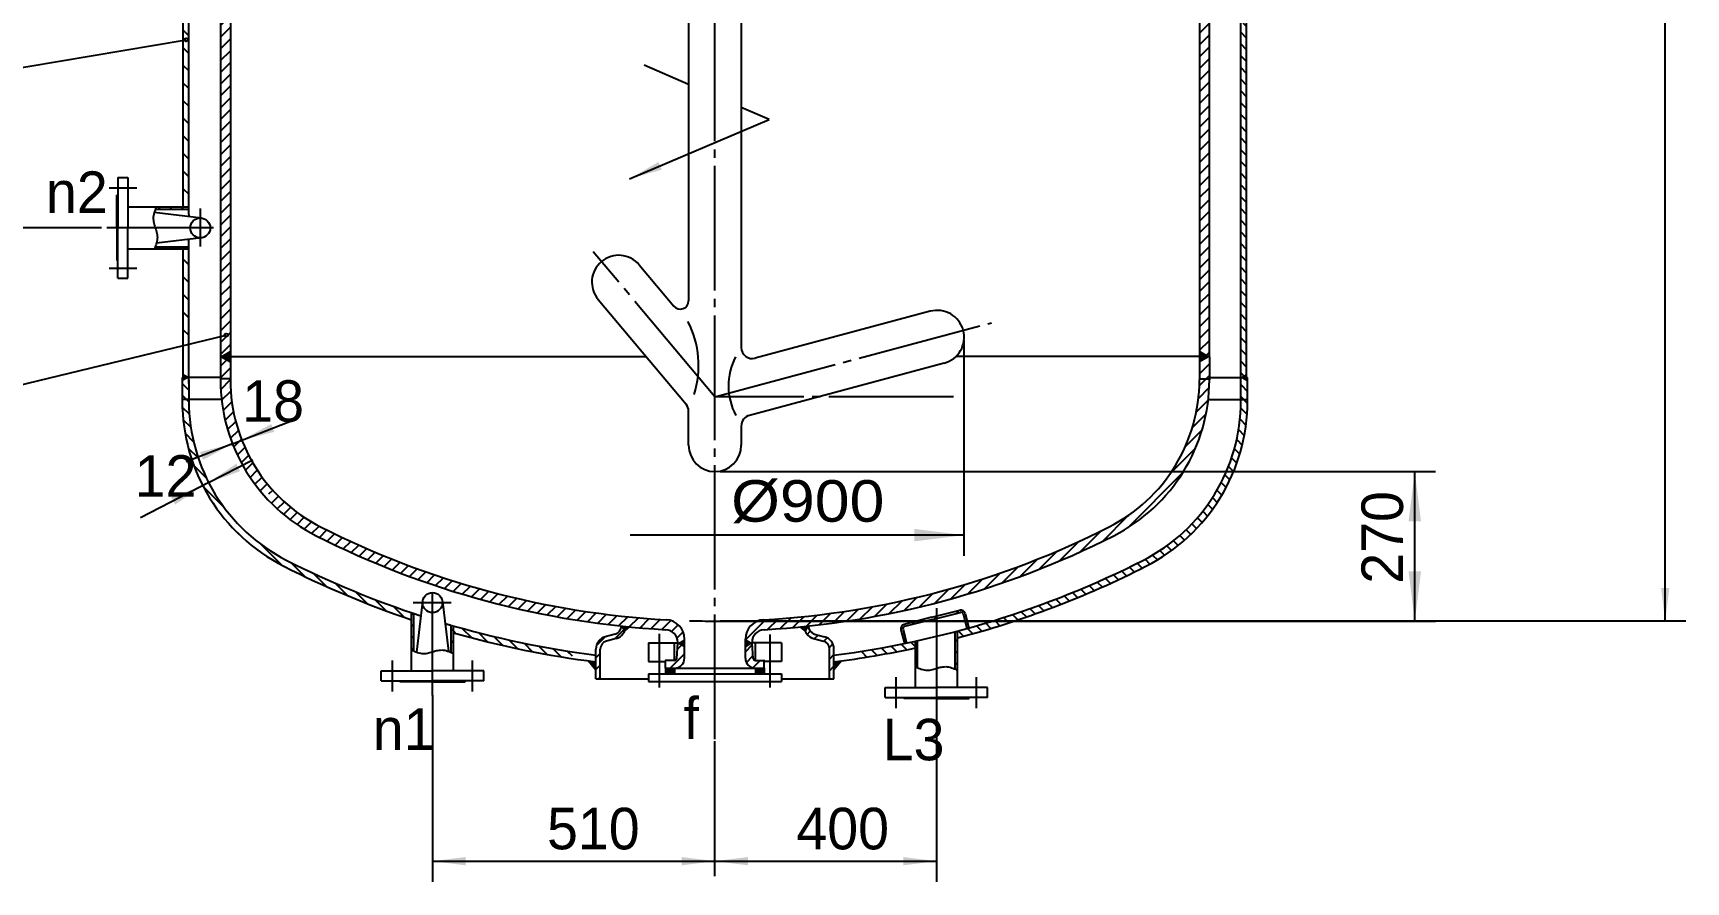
# Model space of a CAD drawing. Extents: x -623 to 82863, y -6032 to 376.
# Drawn here: x 5469.7 to 5668.7, y -269 to -166.8 of the extents above; entities that cross this region are included whole.
import ezdxf

# ---------------------------------------------------------------- set-up
doc = ezdxf.new("R2010")
doc.units = 0
doc.linetypes.add('DASHDOT', pattern=[18, 15, -1, 1, -1])
doc.linetypes.add('DASHED', pattern=[4, 3, -1])
doc.layers.get('0').update_dxf_attribs({"color": 8, "linetype": 'CONTINUOUS'})
for name, color, linetype in [('1', 8, 'CONTINUOUS'), ('2', 94, 'DASHDOT'), ('3', 2, 'DASHED'), ('85', 7, 'CONTINUOUS')]:
    doc.layers.add(name, color=color, linetype=linetype)
doc.styles.get("Standard").update_dxf_attribs({"font": 'cadt_en', "bigfont": 'cadt_hz'})
doc.styles.add('STYLE1', font='cadt_en.shx', dxfattribs={"bigfont": 'cadt_hz.shx'})
doc.styles.add('STYLE217', font='cadt_en.shx', dxfattribs={"width": 1.127732, "bigfont": 'cadt_hz.shx'})
doc.dimstyles.get("Standard").update_dxf_attribs({"dimtxt": 3.5, "dimasz": 4, "dimexe": 2, "dimexo": 0, "dimgap": 1, "dimtad": 1, "dimtoh": 1, "dimdec": 4, "dimzin": 0, "dimtxsty": 'STANDARD', "dimcen": 0, "dimazin": 3, "dimtfac": 1, "dimtdec": 4, "dimtmove": 0, "dimatfit": 3, "dimtolj": 1, "dimtzin": 0})

# ---------------------------------------------------------------- blocks, each defined once
blk = doc.blocks.new('*D28')
for p, q in [((5517.77, -246.49), (5517.77, -268.96)), ((5517.77, -266.46), (5551.77, -266.46))]:
    blk.add_line(p, q)
for points in [[(5517.77, -266.46), (5521.77, -265.96), (5521.77, -266.96)], [(5551.77, -266.46), (5547.77, -266.96), (5547.77, -265.96)]]:
    blk.add_solid(points)
at = {"style": 'STYLE1'}
blk.add_text('510', height=5, dxfattribs=at).set_placement((5531.56, -265.03))
blk = doc.blocks.new('*D29')
for p, q in [((5551.77, -267.36), (5551.77, -252.03, 1)), ((5578.44, -251.01), (5578.44, -268.96)), ((5551.77, -266.46), (5578.44, -266.46))]:
    blk.add_line(p, q)
for points in [[(5551.77, -266.46), (5555.77, -265.96), (5555.77, -266.96)], [(5578.44, -266.46), (5574.44, -266.96), (5574.44, -265.96)]]:
    blk.add_solid(points)
at = {"style": 'STYLE1'}
blk.add_text('400', height=5, dxfattribs=at).set_placement((5561.58, -265.03))
blk = doc.blocks.new('*U30')
blk.add_line((5551.77, -268.28), (5551.77, -262.44, 1))
blk = doc.blocks.new('*U46')
at = {"layer": '1'}
for p, q in [((5547.47, -240.21), (5547.54, -240.28)), ((5547.6, -240.32), (5548.04, -239.88)), ((5548.11, -240.56), (5547.65, -240.1)), ((5547.78, -240.42), (5548.11, -240.09)), ((5547.82, -240), (5548.11, -240.28)), ((5547.96, -240.52), (5548.11, -240.37)), ((5548, -239.9), (5548.11, -240)), ((5545.84, -243.49), (5546.11, -243.22)), ((5545.84, -243.77), (5546.39, -243.22)), ((5545.84, -243.39), (5546.34, -243.89)), ((5545.84, -243.67), (5546.06, -243.89, 1)), ((5546.62, -243.89), (5545.96, -243.22)), ((5546, -243.89), (5546.67, -243.22)), ((5546.91, -243.89), (5546.24, -243.22)), ((5546.29, -243.89), (5546.91, -243.27)), ((5546.52, -243.22), (5546.91, -243.61)), ((5546.57, -243.89), (5546.91, -243.55)), ((5546.81, -243.22), (5546.91, -243.32)), ((5546.85, -243.89), (5546.91, -243.84))]:
    blk.add_line(p, q, dxfattribs=at)
blk = doc.blocks.new('*U47')
at = {"layer": '1'}
for p, q in [((5555.44, -240.11), (5555.61, -239.94)), ((5555.44, -239.98), (5555.84, -240.38)), ((5555.44, -240.39), (5555.79, -240.04)), ((5555.66, -240.48), (5555.44, -240.26)), ((5555.48, -240.58), (5555.44, -240.54)), ((5555.6, -240.51), (5555.97, -240.15)), ((5556.02, -240.27), (5555.78, -240.03)), ((5556.64, -243.44), (5556.85, -243.22)), ((5556.64, -243.72), (5557.14, -243.22)), ((5557.09, -243.89), (5556.64, -243.44)), ((5556.81, -243.89), (5556.64, -243.72, 1)), ((5557.37, -243.89), (5556.7, -243.22)), ((5556.75, -243.89), (5557.42, -243.22)), ((5557.65, -243.89), (5556.99, -243.22)), ((5557.04, -243.89), (5557.7, -243.22)), ((5557.27, -243.22), (5557.71, -243.66)), ((5557.32, -243.89), (5557.71, -243.5)), ((5557.71, -243.38), (5557.55, -243.22)), ((5557.6, -243.89), (5557.71, -243.79))]:
    blk.add_line(p, q, dxfattribs=at)
blk = doc.blocks.new('*U48')
at = {"layer": '1'}
for p, q in [((5492.24, -119.18), (5492.27, -119.15, 1)), ((5492.24, -120.6), (5493.44, -119.4)), ((5492.24, -122.01), (5493.44, -120.81)), ((5492.24, -123.42), (5493.44, -122.22)), ((5492.24, -124.84), (5493.44, -123.64)), ((5492.24, -126.25), (5493.44, -125.05)), ((5492.24, -127.67), (5493.44, -126.47)), ((5492.24, -129.08), (5493.44, -127.88)), ((5492.24, -130.5), (5493.44, -129.3)), ((5492.24, -131.91), (5493.44, -130.71)), ((5492.24, -133.32), (5493.44, -132.12)), ((5492.24, -134.74), (5493.44, -133.54)), ((5492.24, -136.15), (5493.44, -134.95)), ((5492.24, -137.57), (5493.44, -136.37)), ((5492.24, -138.98), (5493.44, -137.78)), ((5492.24, -140.39), (5493.44, -139.19)), ((5492.24, -141.81), (5493.44, -140.61)), ((5492.24, -143.22), (5493.44, -142.02)), ((5492.24, -144.64), (5493.44, -143.44)), ((5492.24, -146.05), (5493.44, -144.85)), ((5492.24, -147.47), (5493.44, -146.27)), ((5492.24, -148.88), (5493.44, -147.68)), ((5492.24, -150.29), (5493.44, -149.09)), ((5492.24, -151.71), (5493.44, -150.51)), ((5492.24, -153.12), (5493.44, -151.92)), ((5492.24, -154.54), (5493.44, -153.34)), ((5492.24, -155.95), (5493.44, -154.75)), ((5492.24, -157.37), (5493.44, -156.17)), ((5492.24, -158.78), (5493.44, -157.58)), ((5492.24, -160.19), (5493.44, -158.99)), ((5492.24, -161.61), (5493.44, -160.41)), ((5492.24, -163.02), (5493.44, -161.82)), ((5492.24, -164.44), (5493.44, -163.24)), ((5492.24, -165.85), (5493.44, -164.65)), ((5492.24, -167.26), (5493.44, -166.06)), ((5492.24, -168.68), (5493.44, -167.48)), ((5492.24, -170.09), (5493.44, -168.89)), ((5492.24, -171.51), (5493.44, -170.31)), ((5492.24, -172.92), (5493.44, -171.72)), ((5492.24, -174.34), (5493.44, -173.14)), ((5492.24, -175.75), (5493.44, -174.55)), ((5492.24, -177.16), (5493.44, -175.96)), ((5492.24, -178.58), (5493.44, -177.38)), ((5492.24, -179.99), (5493.44, -178.79)), ((5492.24, -181.41), (5493.44, -180.21)), ((5492.24, -182.82), (5493.44, -181.62)), ((5492.24, -184.24), (5493.44, -183.04)), ((5492.24, -185.65), (5493.44, -184.45)), ((5492.24, -187.06), (5493.44, -185.86)), ((5492.24, -188.48), (5493.44, -187.28)), ((5492.24, -189.89), (5493.44, -188.69)), ((5492.24, -191.31), (5493.44, -190.11)), ((5492.24, -192.72), (5493.44, -191.52)), ((5492.24, -194.13), (5493.44, -192.93)), ((5492.24, -195.55), (5493.44, -194.35)), ((5492.24, -196.96), (5493.44, -195.76)), ((5492.24, -198.38), (5493.44, -197.18)), ((5492.24, -199.79), (5493.44, -198.59)), ((5492.24, -201.21), (5493.44, -200.01)), ((5492.24, -202.62), (5493.44, -201.42)), ((5492.24, -204.03), (5493.44, -202.83)), ((5492.24, -205.45), (5493.44, -204.25))]:
    blk.add_line(p, q, dxfattribs=at)
blk = doc.blocks.new('*U49')
at = {"layer": '1'}
for p, q in [((5492.24, -206.86), (5493.01, -206.09, 1)), ((5492.24, -208.28), (5493.44, -207.08)), ((5492.27, -209.66), (5493.44, -208.49)), ((5492.38, -210.96), (5493.48, -209.86)), ((5492.56, -212.2), (5493.61, -211.15)), ((5492.8, -213.37), (5493.81, -212.36)), ((5493.1, -214.48), (5494.08, -213.51)), ((5493.45, -215.55), (5494.4, -214.61)), ((5493.84, -216.57), (5494.76, -215.65)), ((5494.28, -217.55), (5495.18, -216.65)), ((5494.75, -218.49), (5495.64, -217.6)), ((5495.27, -219.39), (5496.14, -218.52)), ((5495.82, -220.26), (5496.68, -219.39)), ((5496.4, -221.08), (5497.26, -220.23)), ((5497.02, -221.88), (5497.88, -221.02)), ((5497.68, -222.64), (5497.73, -222.58)), ((5498.07, -222.24), (5498.53, -221.79)), ((5498.37, -223.36), (5499.22, -222.51)), ((5499.09, -224.05), (5499.94, -223.2)), ((5499.85, -224.71), (5500.7, -223.86)), ((5500.64, -225.34), (5501.49, -224.48)), ((5501.46, -225.93), (5502.33, -225.06)), ((5502.32, -226.48), (5503.2, -225.6)), ((5503.22, -227), (5504.11, -226.11)), ((5504.15, -227.48), (5505.05, -226.58)), ((5505.1, -227.95), (5505.99, -227.05)), ((5506.05, -228.41), (5506.95, -227.51)), ((5507.01, -228.86), (5507.92, -227.96)), ((5507.98, -229.3), (5508.89, -228.4)), ((5508.96, -229.74), (5509.87, -228.83)), ((5509.94, -230.17), (5510.86, -229.25)), ((5510.94, -230.59), (5511.86, -229.67)), ((5511.94, -231), (5512.86, -230.08)), ((5512.95, -231.4), (5513.88, -230.48)), ((5513.97, -231.8), (5514.9, -230.87)), ((5515, -232.18), (5515.94, -231.25)), ((5516.04, -232.56), (5516.98, -231.62)), ((5517.08, -232.93), (5518.03, -231.98)), ((5518.14, -233.29), (5519.09, -232.34)), ((5519.2, -233.64), (5520.16, -232.68)), ((5520.28, -233.98), (5521.24, -233.02)), ((5521.36, -234.31), (5522.33, -233.34)), ((5522.46, -234.63), (5523.43, -233.66)), ((5523.56, -234.94), (5524.54, -233.96)), ((5524.67, -235.24), (5525.66, -234.25)), ((5525.8, -235.53), (5526.79, -234.54)), ((5526.93, -235.81), (5527.93, -234.81)), ((5528.08, -236.08), (5529.08, -235.07)), ((5529.23, -236.33), (5530.25, -235.32)), ((5530.4, -236.58), (5531.42, -235.56)), ((5531.58, -236.82), (5532.61, -235.79)), ((5532.77, -237.04), (5533.81, -236.01)), ((5533.97, -237.25), (5535.02, -236.21)), ((5535.19, -237.45), (5536.24, -236.4)), ((5536.42, -237.64), (5537.48, -236.58)), ((5537.66, -237.81), (5538.73, -236.74)), ((5538.91, -237.97), (5539.99, -236.89)), ((5540.18, -238.12), (5541.27, -237.03)), ((5541.46, -238.25), (5542.56, -237.15)), ((5542.76, -238.37), (5543.87, -237.26)), ((5544.07, -238.47), (5545.19, -237.35)), ((5545.39, -238.56), (5546.46, -237.49)), ((5546.56, -238.81), (5547.36, -238.01)), ((5547.21, -239.58), (5547.94, -238.85))]:
    blk.add_line(p, q, dxfattribs=at)
blk = doc.blocks.new('*U50')
at = {"layer": '1'}
for p, q in [((5610.11, -206.38), (5610.19, -206.29)), ((5610.11, -207.79), (5611.31, -206.59)), ((5610.09, -209.22), (5611.31, -208)), ((5609.98, -210.74), (5611.29, -209.44)), ((5609.24, -214.31), (5610.89, -212.66)), ((5609.72, -212.42), (5611.16, -210.98)), ((5608.4, -216.57), (5610.43, -214.54)), ((5606.6, -219.78), (5609.63, -216.75)), ((5601.47, -226.33), (5608.08, -219.72)), ((5598.42, -227.96), (5601.53, -224.85)), ((5595.74, -229.22), (5598.27, -226.7)), ((5593.22, -230.33), (5595.57, -227.98)), ((5588.54, -232.19), (5590.62, -230.1)), ((5590.83, -231.31), (5593.03, -229.11)), ((5582.17, -234.31), (5583.99, -232.49)), ((5584.22, -233.68), (5586.12, -231.78)), ((5586.34, -232.97), (5588.32, -230.99)), ((5574.54, -236.28), (5576.14, -234.69)), ((5576.37, -235.86), (5578.02, -234.22)), ((5578.25, -235.4), (5579.95, -233.7)), ((5580.18, -234.88), (5581.94, -233.13)), ((5564.33, -238.01), (5565.72, -236.62)), ((5565.95, -237.8), (5567.36, -236.39)), ((5567.6, -237.57), (5569.04, -236.12)), ((5569.28, -237.3), (5570.76, -235.82)), ((5571, -237), (5572.51, -235.49)), ((5572.75, -236.66), (5574.3, -235.11)), ((5555.44, -239.83), (5557.89, -237.37)), ((5558.12, -238.56), (5559.41, -237.28)), ((5559.63, -238.46), (5560.94, -237.15)), ((5561.17, -238.34), (5562.51, -237)), ((5562.74, -238.19), (5564.1, -236.83)), ((5547.25, -240.94), (5547.78, -240.42, 1)), ((5555.44, -241.24), (5556.25, -240.43)), ((5545.84, -242.36), (5545.91, -242.29)), ((5546.39, -243.22), (5548.11, -241.51)), ((5555.56, -242.54), (5556.35, -241.75)), ((5556.33, -243.18), (5557.22, -242.29)), ((5557.7, -243.22), (5557.71, -243.22))]:
    blk.add_line(p, q, dxfattribs=at)
blk = doc.blocks.new('*U51')
at = {"layer": '1'}
for p, q in [((5610.11, -86.17), (5610.51, -85.77, 1)), ((5610.11, -87.58), (5611.31, -86.38)), ((5610.11, -89), (5611.31, -87.8)), ((5610.11, -90.41), (5611.31, -89.21)), ((5610.11, -91.82), (5611.31, -90.62)), ((5610.11, -93.24), (5611.31, -92.04)), ((5610.11, -94.65), (5611.31, -93.45)), ((5610.11, -96.07), (5611.31, -94.87)), ((5610.11, -97.48), (5611.31, -96.28)), ((5610.11, -98.9), (5611.31, -97.7)), ((5610.11, -100.31), (5611.31, -99.11)), ((5610.11, -101.72), (5611.31, -100.52)), ((5610.11, -103.14), (5611.31, -101.94)), ((5610.11, -104.55), (5611.31, -103.35)), ((5610.11, -105.97), (5611.31, -104.77)), ((5610.11, -107.38), (5611.31, -106.18)), ((5610.11, -108.79), (5611.31, -107.59)), ((5610.11, -110.21), (5611.31, -109.01)), ((5610.11, -111.62), (5611.31, -110.42)), ((5610.11, -113.04), (5611.31, -111.84)), ((5610.11, -114.45), (5611.31, -113.25)), ((5610.11, -115.87), (5611.31, -114.67)), ((5610.11, -117.28), (5611.31, -116.08)), ((5610.11, -118.69), (5611.31, -117.49)), ((5610.11, -120.11), (5611.31, -118.91)), ((5610.11, -121.52), (5611.31, -120.32)), ((5610.11, -122.94), (5611.31, -121.74)), ((5610.11, -124.35), (5611.31, -123.15)), ((5610.11, -125.77), (5611.31, -124.57)), ((5610.11, -127.18), (5611.31, -125.98)), ((5610.11, -128.59), (5611.31, -127.39)), ((5610.11, -130.01), (5611.31, -128.81)), ((5610.11, -131.42), (5611.31, -130.22)), ((5610.11, -132.84), (5611.31, -131.64)), ((5610.11, -134.25), (5611.31, -133.05)), ((5610.11, -135.67), (5611.31, -134.47)), ((5610.11, -137.08), (5611.31, -135.88)), ((5610.11, -138.49), (5611.31, -137.29)), ((5610.11, -139.91), (5611.31, -138.71)), ((5610.11, -141.32), (5611.31, -140.12)), ((5610.11, -142.74), (5611.31, -141.54)), ((5610.11, -144.15), (5611.31, -142.95)), ((5610.11, -145.56), (5611.31, -144.36)), ((5610.11, -146.98), (5611.31, -145.78)), ((5610.11, -148.39), (5611.31, -147.19)), ((5610.11, -149.81), (5611.31, -148.61)), ((5610.11, -151.22), (5611.31, -150.02)), ((5610.11, -152.64), (5611.31, -151.44)), ((5610.11, -154.05), (5611.31, -152.85)), ((5610.11, -155.46), (5611.31, -154.26)), ((5610.11, -156.88), (5611.31, -155.68)), ((5610.11, -158.29), (5611.31, -157.09)), ((5610.11, -159.71), (5611.31, -158.51)), ((5610.11, -161.12), (5611.31, -159.92)), ((5610.11, -162.54), (5611.31, -161.34)), ((5610.11, -163.95), (5611.31, -162.75)), ((5610.11, -165.36), (5611.31, -164.16)), ((5610.11, -166.78), (5611.31, -165.58)), ((5610.11, -168.19), (5611.31, -166.99)), ((5610.11, -169.61), (5611.31, -168.41)), ((5610.11, -171.02), (5611.31, -169.82)), ((5610.11, -172.43), (5611.31, -171.23)), ((5610.11, -173.85), (5611.31, -172.65)), ((5610.11, -175.26), (5611.31, -174.06)), ((5610.11, -176.68), (5611.31, -175.48)), ((5610.11, -178.09), (5611.31, -176.89)), ((5610.11, -179.51), (5611.31, -178.31)), ((5610.11, -180.92), (5611.31, -179.72)), ((5610.11, -182.33), (5611.31, -181.13)), ((5610.11, -183.75), (5611.31, -182.55)), ((5610.11, -185.16), (5611.31, -183.96)), ((5610.11, -186.58), (5611.31, -185.38)), ((5610.11, -187.99), (5611.31, -186.79)), ((5610.11, -189.41), (5611.31, -188.21)), ((5610.11, -190.82), (5611.31, -189.62)), ((5610.11, -192.23), (5611.31, -191.03)), ((5610.11, -193.65), (5611.31, -192.45)), ((5610.11, -195.06), (5611.31, -193.86)), ((5610.11, -196.48), (5611.31, -195.28)), ((5610.11, -197.89), (5611.31, -196.69)), ((5610.11, -199.3), (5611.31, -198.1)), ((5610.11, -200.72), (5611.31, -199.52)), ((5610.11, -202.13), (5611.31, -200.93)), ((5610.11, -203.55), (5611.31, -202.35)), ((5610.11, -204.96), (5611.31, -203.76)), ((5610.91, -205.57), (5611.31, -205.18))]:
    blk.add_line(p, q, dxfattribs=at)
blk = doc.blocks.new('*U52')
blk.add_line((5493.51, -216.28), (5501.19, -213.27))
blk.add_solid([(5494.81, -215.77), (5498.35, -213.84), (5498.72, -214.77)])
blk = doc.blocks.new('*U53')
blk.add_line((5493.69, -216.21), (5488.11, -218.4))
blk.add_solid([(5493.69, -216.21), (5490.15, -218.14), (5489.79, -217.21)])
blk = doc.blocks.new('*U54')
for p, q in [((5488.33, -208.22), (5488.44, -208.33, 1)), ((5487.64, -208.95), (5488.44, -209.75)), ((5487.64, -210.36), (5488.44, -211.16)), ((5487.65, -211.79), (5488.5, -212.63)), ((5487.75, -213.31), (5488.68, -214.23)), ((5489.01, -215.98), (5487.98, -214.95)), ((5489.58, -217.96), (5488.39, -216.77)), ((5490.56, -220.35), (5489.05, -218.84)), ((5492.74, -223.94), (5490.19, -221.39))]:
    blk.add_line(p, q)
blk = doc.blocks.new('*U55')
for p, q in [((5488.07, -208.09), (5487.64, -208.52)), ((5487.65, -208.22), (5487.64, -208.24)), ((5487.71, -208.57), (5487.64, -208.5, 1)), ((5487.89, -208.46), (5487.65, -208.22)), ((5487.89, -207.98), (5487.77, -208.1)), ((5488.07, -208.36), (5487.77, -208.06)), ((5488.25, -208.26), (5488.09, -208.1)), ((5488.25, -208.19), (5488.1, -208.35))]:
    blk.add_line(p, q)
blk = doc.blocks.new('*U56')
blk.add_line((5490.92, -220.84), (5482.61, -225.11))
blk.add_solid([(5490.11, -221.25), (5486.78, -223.53), (5486.33, -222.64)])
blk = doc.blocks.new('*U57')
blk.add_line((5490.82, -220.89), (5496.16, -218.14))
blk.add_solid([(5490.82, -220.89), (5494.15, -218.61), (5494.61, -219.5)])
blk = doc.blocks.new('*U58')
for p, q in [((5493.55, -226.17), (5494.84, -227.46)), ((5497.07, -228.27), (5499.62, -230.82)), ((5500.67, -230.46), (5502.41, -232.2)), ((5503.41, -231.79), (5505.03, -233.41)), ((5506, -232.96), (5507.52, -234.49)), ((5509.9, -235.45), (5508.46, -234.01)), ((5510.81, -234.94), (5512.18, -236.31)), ((5513.06, -235.78), (5514.37, -237.09)), ((5515.24, -236.54), (5515.24, -236.55, 1))]:
    blk.add_line(p, q)
blk = doc.blocks.new('*U59')
for p, q in [((5575.91, -243.06), (5576.01, -243.11, 1)), ((5576.01, -243.11), (5576.14, -243.16)), ((5576.14, -243.16), (5576.29, -243.22)), ((5576.29, -243.22), (5576.45, -243.28)), ((5576.45, -243.28), (5576.62, -243.34)), ((5576.62, -243.34), (5576.79, -243.39)), ((5576.79, -243.39), (5576.97, -243.43)), ((5576.97, -243.43), (5577.15, -243.46)), ((5577.15, -243.46), (5577.32, -243.47)), ((5577.32, -243.47), (5577.49, -243.47)), ((5577.49, -243.47), (5577.65, -243.45)), ((5577.65, -243.45), (5577.81, -243.42)), ((5577.81, -243.42), (5577.97, -243.39)), ((5577.97, -243.39), (5578.13, -243.35)), ((5578.13, -243.35), (5578.28, -243.3)), ((5578.28, -243.3), (5578.44, -243.26)), ((5578.44, -243.26), (5578.59, -243.21)), ((5578.59, -243.21), (5578.75, -243.16)), ((5578.75, -243.16), (5578.91, -243.12)), ((5578.91, -243.12), (5579.06, -243.09)), ((5579.06, -243.09), (5579.22, -243.06)), ((5579.22, -243.06), (5579.39, -243.05)), ((5579.39, -243.05), (5579.56, -243.04)), ((5579.56, -243.04), (5579.73, -243.06)), ((5579.73, -243.06), (5579.91, -243.08)), ((5579.91, -243.08), (5580.08, -243.12)), ((5580.08, -243.12), (5580.26, -243.17)), ((5580.26, -243.17), (5580.43, -243.23)), ((5580.43, -243.23), (5580.59, -243.29)), ((5580.59, -243.29), (5580.73, -243.35)), ((5580.73, -243.35), (5580.86, -243.41)), ((5580.86, -243.41), (5580.97, -243.45))]:
    blk.add_line(p, q)
blk = doc.blocks.new('*U60')
for p, q in [((5575.91, -240.65), (5576.17, -240.91)), ((5580.71, -239.79), (5580.97, -240.05, 1)), ((5575.91, -242.06), (5576.17, -242.33)), ((5580.71, -241.2), (5580.97, -241.47)), ((5580.71, -242.62), (5580.97, -242.88))]:
    blk.add_line(p, q)
blk = doc.blocks.new('*U61')
for p, q in [((5615.11, -209.13), (5615.91, -209.93, 1)), ((5615.11, -210.55), (5615.9, -211.35)), ((5615.09, -211.94), (5615.84, -212.7)), ((5614.82, -214.51), (5615.51, -215.2)), ((5614.99, -213.26), (5615.71, -213.98)), ((5614.31, -216.83), (5614.96, -217.47)), ((5614.6, -215.7), (5615.26, -216.36)), ((5613.98, -217.91), (5614.61, -218.54)), ((5613.18, -219.94), (5613.78, -220.54)), ((5613.6, -218.94), (5614.22, -219.56)), ((5611.68, -222.68), (5612.26, -223.26)), ((5612.22, -221.8), (5612.8, -222.39)), ((5612.72, -220.89), (5613.31, -221.48)), ((5610.51, -224.34), (5611.08, -224.91)), ((5611.11, -223.53), (5611.69, -224.1)), ((5608.49, -226.56), (5609.06, -227.13)), ((5609.2, -225.85), (5609.76, -226.42)), ((5609.87, -225.11), (5610.44, -225.68)), ((5606.18, -228.49), (5606.75, -229.07)), ((5606.98, -227.88), (5607.55, -228.45)), ((5607.75, -227.24), (5608.32, -227.81)), ((5602.62, -230.59), (5603.22, -231.19)), ((5603.56, -230.11), (5604.15, -230.71)), ((5604.47, -229.61), (5605.05, -230.19)), ((5605.34, -229.07), (5605.92, -229.65)), ((5598.78, -232.41), (5599.39, -233.02)), ((5599.75, -231.97), (5600.36, -232.57)), ((5600.72, -231.52), (5601.32, -232.12)), ((5601.67, -231.06), (5602.27, -231.65)), ((5593.82, -234.52), (5594.44, -235.13)), ((5594.83, -234.11), (5595.44, -234.73)), ((5595.83, -233.7), (5596.44, -234.31)), ((5596.82, -233.28), (5597.43, -233.89)), ((5597.81, -232.85), (5598.41, -233.45)), ((5587.6, -236.78), (5588.23, -237.41)), ((5588.66, -236.43), (5589.29, -237.05)), ((5589.71, -236.06), (5590.33, -236.69)), ((5590.75, -235.69), (5591.37, -236.31)), ((5591.78, -235.31), (5592.4, -235.93)), ((5592.8, -234.92), (5593.42, -235.53)), ((5585.46, -237.47), (5585.55, -237.56)), ((5586.53, -237.13), (5586.96, -237.56))]:
    blk.add_line(p, q)
blk = doc.blocks.new('*U62')
for p, q in [((5615.77, -93.84), (5615.11, -93.17, 1)), ((5615.77, -95.25), (5615.11, -94.58)), ((5615.77, -96.66), (5615.11, -96)), ((5615.77, -98.08), (5615.11, -97.41)), ((5615.11, -98.83), (5615.77, -99.49)), ((5615.77, -100.91), (5615.11, -100.24)), ((5615.77, -102.32), (5615.11, -101.65)), ((5615.77, -103.73), (5615.11, -103.07)), ((5615.77, -105.15), (5615.11, -104.48)), ((5615.77, -106.56), (5615.11, -105.9)), ((5615.77, -107.98), (5615.11, -107.31)), ((5615.77, -109.39), (5615.11, -108.73)), ((5615.77, -110.81), (5615.11, -110.14)), ((5615.77, -112.22), (5615.11, -111.55)), ((5615.77, -113.63), (5615.11, -112.97)), ((5615.77, -115.05), (5615.11, -114.38)), ((5615.77, -116.46), (5615.11, -115.8)), ((5615.77, -117.88), (5615.11, -117.21)), ((5615.77, -119.29), (5615.11, -118.62)), ((5615.77, -120.71), (5615.11, -120.04)), ((5615.77, -122.12), (5615.11, -121.45)), ((5615.77, -123.53), (5615.11, -122.87)), ((5615.77, -124.95), (5615.11, -124.28)), ((5615.77, -126.36), (5615.11, -125.7)), ((5615.77, -127.78), (5615.11, -127.11)), ((5615.77, -129.19), (5615.11, -128.52)), ((5615.77, -130.6), (5615.11, -129.94)), ((5615.77, -132.02), (5615.11, -131.35)), ((5615.77, -133.43), (5615.11, -132.77)), ((5615.77, -134.85), (5615.11, -134.18)), ((5615.77, -136.26), (5615.11, -135.6)), ((5615.77, -137.68), (5615.11, -137.01)), ((5615.77, -139.09), (5615.11, -138.42)), ((5615.77, -140.5), (5615.11, -139.84)), ((5615.77, -141.92), (5615.11, -141.25)), ((5615.77, -143.33), (5615.11, -142.67)), ((5615.77, -144.75), (5615.11, -144.08)), ((5615.77, -146.16), (5615.11, -145.49)), ((5615.77, -147.58), (5615.11, -146.91)), ((5615.77, -148.99), (5615.11, -148.32)), ((5615.77, -150.4), (5615.11, -149.74)), ((5615.77, -151.82), (5615.11, -151.15)), ((5615.77, -153.23), (5615.11, -152.57)), ((5615.11, -153.98), (5615.77, -154.65)), ((5615.77, -156.06), (5615.11, -155.39)), ((5615.77, -157.48), (5615.11, -156.81)), ((5615.77, -158.89), (5615.11, -158.22)), ((5615.77, -160.3), (5615.11, -159.64)), ((5615.77, -161.72), (5615.11, -161.05)), ((5615.77, -163.13), (5615.11, -162.47)), ((5615.77, -164.55), (5615.11, -163.88)), ((5615.77, -165.96), (5615.11, -165.29)), ((5615.77, -167.37), (5615.11, -166.71)), ((5615.77, -168.79), (5615.11, -168.12)), ((5615.77, -170.2), (5615.11, -169.54)), ((5615.77, -171.62), (5615.11, -170.95)), ((5615.77, -173.03), (5615.11, -172.36)), ((5615.77, -174.45), (5615.11, -173.78)), ((5615.77, -175.86), (5615.11, -175.19)), ((5615.77, -177.27), (5615.11, -176.61)), ((5615.77, -178.69), (5615.11, -178.02)), ((5615.77, -180.1), (5615.11, -179.44)), ((5615.11, -180.85), (5615.77, -181.52)), ((5615.77, -182.93), (5615.11, -182.26)), ((5615.77, -184.35), (5615.11, -183.68)), ((5615.77, -185.76), (5615.11, -185.09)), ((5615.77, -187.17), (5615.11, -186.51)), ((5615.77, -188.59), (5615.11, -187.92)), ((5615.77, -190), (5615.11, -189.34)), ((5615.77, -191.42), (5615.11, -190.75)), ((5615.77, -192.83), (5615.11, -192.16)), ((5615.77, -194.24), (5615.11, -193.58)), ((5615.77, -195.66), (5615.11, -194.99)), ((5615.77, -197.07), (5615.11, -196.41)), ((5615.77, -198.49), (5615.11, -197.82)), ((5615.77, -199.9), (5615.11, -199.23)), ((5615.77, -201.32), (5615.11, -200.65)), ((5615.77, -202.73), (5615.11, -202.06)), ((5615.77, -204.14), (5615.11, -203.48)), ((5615.77, -205.56), (5615.11, -204.89)), ((5615.77, -206.97), (5615.11, -206.31)), ((5615.11, -207.72), (5615.61, -208.22))]:
    blk.add_line(p, q)
blk = doc.blocks.new('*U63')
for p, q in [((5615.29, -208.26), (5615.45, -208.1)), ((5615.29, -208.19), (5615.45, -208.35, 1)), ((5615.47, -208.36), (5615.77, -208.06)), ((5615.47, -208.09), (5615.91, -208.52)), ((5615.65, -207.98), (5615.77, -208.1)), ((5615.65, -208.46), (5615.89, -208.22)), ((5615.83, -208.57), (5615.91, -208.5)), ((5615.89, -208.22), (5615.91, -208.24))]:
    blk.add_line(p, q)
blk = doc.blocks.new('*U64')
for p, q in [((5520.55, -239.03), (5520.31, -238.78)), ((5522.5, -239.56), (5521.36, -238.43)), ((5524.39, -240.04), (5523.29, -238.94)), ((5526.25, -240.48), (5525.17, -239.41)), ((5527.01, -239.84), (5528.06, -240.88)), ((5528.81, -240.22), (5529.83, -241.24)), ((5530.57, -240.57), (5531.57, -241.57)), ((5532.3, -240.88), (5533.28, -241.86)), ((5534, -241.16), (5534.57, -241.74, 1))]:
    blk.add_line(p, q)
blk = doc.blocks.new('*U65')
for p, q in [((5571.8, -240.78), (5572.49, -241.47)), ((5573, -240.56), (5573.68, -241.25)), ((5574.18, -240.33), (5574.86, -241.01)), ((5575.35, -240.09), (5575.91, -240.65, 1)), ((5569.38, -241.19), (5570.08, -241.89)), ((5570.6, -240.99), (5571.29, -241.69))]:
    blk.add_line(p, q)
blk = doc.blocks.new('*U66')
for p, q in [((5581.71, -239.38), (5581.06, -238.73)), ((5582.82, -239.08), (5582.17, -238.43)), ((5583.92, -238.76), (5583.28, -238.12)), ((5585.01, -238.44), (5584.37, -237.8)), ((5586.09, -238.11), (5585.55, -237.56)), ((5587.17, -237.76), (5586.96, -237.56, 1))]:
    blk.add_line(p, q)
blk = doc.blocks.new('*U67')
for p, q in [((5515.51, -236.81), (5515.24, -236.55)), ((5515.51, -238.23), (5515.24, -237.96)), ((5520.04, -238.52), (5520.31, -238.78, 1)), ((5515.24, -239.38), (5515.51, -239.64)), ((5520.04, -239.93), (5520.31, -240.2)), ((5515.51, -241.06), (5515.24, -240.79))]:
    blk.add_line(p, q)
blk = doc.blocks.new('*U68')
for p, q in [((5515.24, -241.05), (5515.35, -241.1, 1)), ((5515.35, -241.1), (5515.48, -241.15)), ((5515.48, -241.15), (5515.62, -241.21)), ((5515.62, -241.21), (5515.78, -241.27)), ((5515.78, -241.27), (5515.95, -241.33)), ((5515.95, -241.33), (5516.13, -241.38)), ((5516.13, -241.38), (5516.31, -241.42)), ((5516.31, -241.42), (5516.48, -241.45)), ((5516.48, -241.45), (5516.65, -241.46)), ((5516.65, -241.46), (5516.82, -241.45)), ((5516.82, -241.45), (5516.99, -241.44)), ((5516.99, -241.44), (5517.15, -241.41)), ((5517.15, -241.41), (5517.31, -241.38)), ((5517.31, -241.38), (5517.46, -241.34)), ((5517.46, -241.34), (5517.62, -241.29)), ((5517.62, -241.29), (5517.77, -241.25)), ((5517.77, -241.25), (5517.93, -241.2)), ((5517.93, -241.2), (5518.08, -241.15)), ((5518.08, -241.15), (5518.24, -241.11)), ((5518.24, -241.11), (5518.4, -241.08)), ((5518.4, -241.08), (5518.56, -241.05)), ((5518.56, -241.05), (5518.72, -241.04)), ((5518.72, -241.04), (5518.89, -241.03)), ((5518.89, -241.03), (5519.06, -241.05)), ((5519.06, -241.05), (5519.24, -241.07)), ((5519.24, -241.07), (5519.42, -241.11)), ((5519.42, -241.11), (5519.59, -241.16)), ((5519.59, -241.16), (5519.76, -241.22)), ((5519.76, -241.22), (5519.92, -241.28)), ((5519.92, -241.28), (5520.07, -241.34)), ((5520.07, -241.34), (5520.2, -241.4)), ((5520.2, -241.4), (5520.31, -241.44))]:
    blk.add_line(p, q)
blk = doc.blocks.new('*U69')
at = {"layer": '1'}
for p, q in [((5610.11, -205.24), (5610.19, -205.16)), ((5610.11, -205.53), (5610.37, -205.26)), ((5610.79, -205.95), (5610.11, -205.27)), ((5610.11, -205.81), (5610.55, -205.36)), ((5610.11, -206.09), (5610.73, -205.47)), ((5610.11, -205.55), (5610.61, -206.05)), ((5610.11, -205.83), (5610.43, -206.15)), ((5610.11, -206.11), (5610.25, -206.26, 1)), ((5610.19, -206.29), (5610.91, -205.57)), ((5610.4, -205.28), (5610.97, -205.84)), ((5610.86, -205.9), (5611.09, -205.68)), ((5611.14, -205.74), (5611.07, -205.66))]:
    blk.add_line(p, q, dxfattribs=at)
blk = doc.blocks.new('*U70')
at = {"layer": '1'}
for p, q in [((5492.47, -205.78), (5492.74, -205.51)), ((5492.53, -205.63), (5492.95, -206.06, 1)), ((5492.65, -205.88), (5493.41, -205.12)), ((5492.71, -205.53), (5493.44, -206.26)), ((5492.83, -205.99), (5493.44, -205.38)), ((5492.89, -205.43), (5493.44, -205.98)), ((5493.01, -206.09), (5493.44, -205.66)), ((5493.07, -205.32), (5493.44, -205.7)), ((5493.19, -206.2), (5493.44, -205.95)), ((5493.25, -205.22), (5493.44, -205.41)), ((5493.37, -206.3), (5493.44, -206.23)), ((5493.42, -205.12), (5493.44, -205.13))]:
    blk.add_line(p, q, dxfattribs=at)
blk = doc.blocks.new('*U89')
at = {"layer": '1'}
for p, q in [((5539.73, -239.68), (5540.83, -238.58)), ((5537.5, -240.5), (5538.55, -239.45, 1)), ((5537.44, -241.97), (5537.97, -241.44)), ((5537.44, -243.38), (5537.97, -242.85)), ((5537.75, -244.49), (5537.97, -244.26))]:
    blk.add_line(p, q, dxfattribs=at)
blk = doc.blocks.new('*U90')
at = {"layer": '1'}
for p, q in [((5562.88, -239.16), (5563.26, -238.78, 1)), ((5563.78, -239.67), (5564.21, -239.24)), ((5564.89, -239.97), (5565.29, -239.57)), ((5565.55, -240.73), (5565.97, -240.3)), ((5565.57, -242.12), (5566.1, -241.59)), ((5565.57, -243.53), (5566.1, -243)), ((5566.03, -244.49), (5566.1, -244.42))]:
    blk.add_line(p, q, dxfattribs=at)
blk = doc.blocks.new('*U91')
at = {"layer": '1'}
for p, q in [((5540.63, -238.25), (5540.71, -238.18)), ((5540.64, -238.17), (5541.08, -238.61)), ((5540.71, -238.39), (5540.9, -238.2)), ((5540.79, -238.52), (5541.09, -238.22)), ((5540.81, -238.55), (5540.97, -238.71, 1)), ((5540.87, -238.19), (5541.19, -238.51)), ((5540.87, -238.65), (5541.29, -238.23)), ((5541.11, -238.22), (5541.31, -238.42)), ((5541.35, -238.24), (5541.42, -238.32)), ((5541.37, -238.37), (5541.48, -238.25))]:
    blk.add_line(p, q, dxfattribs=at)
blk = doc.blocks.new('*U92')
at = {"layer": '1'}
for p, q in [((5562.05, -238.26), (5562.06, -238.25)), ((5562.14, -238.25), (5562.63, -238.74, 1)), ((5562.17, -238.36), (5562.29, -238.23)), ((5562.28, -238.45), (5562.53, -238.21)), ((5562.71, -238.6), (5562.33, -238.23)), ((5562.39, -238.55), (5562.76, -238.18)), ((5562.51, -238.65), (5562.92, -238.24)), ((5562.79, -238.47), (5562.53, -238.21)), ((5562.62, -238.75), (5562.63, -238.75)), ((5562.72, -238.19), (5562.86, -238.33)), ((5562.94, -238.2), (5562.91, -238.17))]:
    blk.add_line(p, q, dxfattribs=at)
blk = doc.blocks.new('*U93')
at = {"layer": '1'}
for p, q in [((5536.54, -242.34), (5537.44, -243.25, 1)), ((5536.54, -242.35), (5536.54, -242.34)), ((5536.64, -242.46), (5536.73, -242.37)), ((5536.73, -242.58), (5536.92, -242.39)), ((5537.44, -243.03), (5536.78, -242.37)), ((5536.83, -242.69), (5537.11, -242.42)), ((5536.93, -242.81), (5537.29, -242.44)), ((5537.02, -242.92), (5537.44, -242.51)), ((5537.03, -242.41), (5537.44, -242.82)), ((5537.12, -243.04), (5537.44, -242.72)), ((5537.44, -242.61), (5537.27, -242.44)), ((5537.22, -243.15), (5537.44, -242.93)), ((5537.32, -243.27), (5537.44, -243.14)), ((5537.41, -243.38), (5537.44, -243.35))]:
    blk.add_line(p, q, dxfattribs=at)
blk = doc.blocks.new('*U94')
at = {"layer": '1'}
for p, q in [((5567.01, -242.34), (5566.1, -243.25)), ((5566.1, -243.03), (5566.76, -242.37)), ((5566.52, -242.41), (5566.1, -242.82)), ((5566.1, -242.61), (5566.28, -242.44)), ((5566.52, -242.92), (5566.1, -242.51)), ((5566.42, -243.04), (5566.1, -242.72)), ((5566.62, -242.81), (5566.25, -242.44)), ((5566.71, -242.69), (5566.44, -242.42)), ((5566.81, -242.58), (5566.63, -242.39)), ((5566.91, -242.46), (5566.81, -242.37)), ((5567.01, -242.35), (5567, -242.34)), ((5566.33, -243.15), (5566.1, -242.93)), ((5566.23, -243.27), (5566.1, -243.14)), ((5566.13, -243.38), (5566.1, -243.35, 1))]:
    blk.add_line(p, q, dxfattribs=at)
blk = doc.blocks.new('*U111')
at = {"layer": '1'}
for p, q in [((5580.87, -236.62), (5581.21, -236.26)), ((5575.54, -237.98), (5575.87, -237.62)), ((5578.21, -237.3), (5578.54, -236.94)), ((5581.91, -237.71), (5582.13, -237.47, 1)), ((5574.33, -239.29), (5574.55, -239.05))]:
    blk.add_line(p, q, dxfattribs=at)
blk = doc.blocks.new('*U115')
for p, q in [((5484.7, -187.69), (5484.97, -187.96)), ((5486.12, -187.69), (5486.38, -187.96)), ((5487.53, -187.69), (5487.77, -187.93, 1)), ((5485.26, -192.49), (5485.53, -192.76)), ((5486.67, -192.49), (5486.94, -192.76))]:
    blk.add_line(p, q)
blk = doc.blocks.new('*D116')
for p, q in [((5488.48, -76.89), (5448.3, -76.89)), ((5450.8, -76.89), (5450.8, -190.22)), ((5477.93, -190.22), (5448.3, -190.22))]:
    blk.add_line(p, q)
for points in [[(5450.8, -76.89), (5451.3, -80.89), (5450.3, -80.89)], [(5450.8, -190.22), (5450.3, -186.22), (5451.3, -186.22)]]:
    blk.add_solid(points)
at = {"style": 'STYLE1'}
blk.add_text('1700', height=5, rotation=90, dxfattribs=at).set_placement((5449.37, -138.82))
blk = doc.blocks.new('*U124')
at = {"layer": '85'}
for p, q in [((5487.77, -153.7), (5488.44, -154.36, 1)), ((5488.44, -156.48), (5487.77, -155.82)), ((5487.77, -157.94), (5488.44, -158.61)), ((5488.44, -160.73), (5487.77, -160.06)), ((5488.44, -162.85), (5487.77, -162.18)), ((5487.77, -164.3), (5488.44, -164.97)), ((5488.44, -167.09), (5487.77, -166.42)), ((5487.77, -168.55), (5488.44, -169.21)), ((5488.44, -171.33), (5487.77, -170.67)), ((5488.44, -173.45), (5487.77, -172.79)), ((5487.77, -174.91), (5488.44, -175.58)), ((5488.44, -177.7), (5487.77, -177.03)), ((5487.77, -179.15), (5488.44, -179.82)), ((5488.44, -181.94), (5487.77, -181.27)), ((5487.77, -183.39), (5488.44, -184.06)), ((5487.77, -185.52), (5488.44, -186.18)), ((5487.83, -187.69), (5487.77, -187.64))]:
    blk.add_line(p, q, dxfattribs=at)
blk = doc.blocks.new('*U126')
at = {"layer": '1'}
for p, q in [((5487.77, -194), (5488.44, -194.67, 1)), ((5487.77, -196.12), (5488.44, -196.79)), ((5488.44, -198.91), (5487.77, -198.24)), ((5487.77, -200.37), (5488.44, -201.03)), ((5487.77, -202.49), (5488.44, -203.15))]:
    blk.add_line(p, q, dxfattribs=at)
blk = doc.blocks.new('*D127')
for p, q in [((5602.76, -76.89), (5668.68, -76.89)), ((5666.18, -237.56), (5666.18, -76.89)), ((5668.68, -237.56), (5552.4, -237.56, 1))]:
    blk.add_line(p, q)
for points in [[(5666.18, -76.89), (5666.68, -80.89), (5665.68, -80.89)], [(5666.18, -237.56), (5665.68, -233.56), (5666.68, -233.56)]]:
    blk.add_solid(points)
at = {"style": 'STYLE1'}
blk.add_text('2410', height=5, rotation=90, dxfattribs=at).set_placement((5664.75, -157.23))
blk = doc.blocks.new('*D134')
for p, q in [((5581.77, -229.71), (5581.77, -203.73)), ((5581.77, -227.21), (5541.56, -227.21))]:
    blk.add_line(p, q)
blk.add_solid([(5581.77, -227.21), (5575.77, -227.96), (5575.77, -226.46)])
at = {"insert": (5553.73, -225.78), "char_height": 5, "attachment_point": 7, "style": 'STYLE217'}
blk.add_mtext('%%c900', dxfattribs=at)
blk = doc.blocks.new('*D135')
for p, q in [((5552.4, -219.55), (5638.53, -219.55)), ((5636.03, -237.55), (5636.03, -219.55)), ((5552.4, -237.55), (5638.53, -237.55))]:
    blk.add_line(p, q)
for points in [[(5636.03, -219.55), (5636.78, -225.55), (5635.28, -225.55)], [(5636.03, -237.55), (5635.28, -231.55), (5636.78, -231.55)]]:
    blk.add_solid(points)
at = {"style": 'STYLE1'}
blk.add_text('270', height=5, rotation=90, dxfattribs=at).set_placement((5634.61, -233.06))
blk = doc.blocks.new('*U139')
for p, q in [((5548.61, -172.97), (5543.25, -170.63)), ((5558.3, -177.19), (5554.94, -175.73)), ((5541.49, -184.31), (5558.3, -177.19))]:
    blk.add_line(p, q)
blk.add_solid([(5541.49, -184.31), (5544.98, -182.29), (5545.37, -183.21)])

msp = doc.modelspace()

# ---------------------------------------------------------------- linework, layer by layer
for p, q in [((5426.70193, -177.94388), (5488.13124, -167.56451)), ((5484.16203, -188.94255), (5484.15559, -189.11462)), ((5484.18412, -188.76575), (5484.16203, -188.94255)), ((5484.21946, -188.58725), (5484.18412, -188.76575)), ((5484.2647, -188.41078), (5484.21946, -188.58725)), ((5484.31651, -188.24012), (5484.2647, -188.41078)), ((5484.37156, -188.07901), (5484.31651, -188.24012)), ((5484.42653, -187.93121), (5484.37156, -188.07901)), ((5484.47808, -187.80046), (5484.42653, -187.93121)), ((5484.52288, -187.69053), (5484.47808, -187.80046)), ((5484.15559, -189.11462), (5484.16366, -189.28192)), ((5484.16366, -189.28192), (5484.18414, -189.44511)), ((5484.18414, -189.44511), (5484.21498, -189.60489)), ((5484.21498, -189.60489), (5484.25411, -189.76194)), ((5484.25411, -189.76194), (5484.29944, -189.91694)), ((5484.29944, -189.91694), (5484.34892, -190.07058)), ((5484.34892, -190.07058), (5484.40047, -190.22353)), ((5484.40047, -190.22353), (5484.45201, -190.37648)), ((5484.45201, -190.37648), (5484.50149, -190.53012)), ((5484.50149, -190.53012), (5484.54683, -190.68512)), ((5484.54683, -190.68512), (5484.58595, -190.84217)), ((5484.58595, -190.84217), (5484.61679, -191.00195)), ((5484.61679, -191.00195), (5484.63728, -191.16515)), ((5484.32285, -192.6466), (5484.27805, -192.75653)), ((5484.3744, -192.51586), (5484.32285, -192.6466)), ((5484.42937, -192.36805), (5484.3744, -192.51586)), ((5484.48443, -192.20694), (5484.42937, -192.36805)), ((5484.53624, -192.03628), (5484.48443, -192.20694)), ((5484.58148, -191.85982), (5484.53624, -192.03628)), ((5484.61681, -191.68131), (5484.58148, -191.85982)), ((5484.63891, -191.50451), (5484.61681, -191.68131)), ((5484.63728, -191.16515), (5484.64534, -191.33244)), ((5484.64534, -191.33244), (5484.63891, -191.50451)), ((5426.70193, -219.14814), (5492.93117, -203.12784))]:
    msp.add_line(p, q)
for centre in [(5488.13124, -167.56451), (5492.93117, -203.12784)]:
    msp.add_circle(centre, 0.2)
at = {"layer": '1'}
for p, q in [((5492.2389, -82.15686), (5492.2389, -205.72353)), ((5493.4389, -82.7727), (5493.4389, -206.33937, 6.28319)), ((5610.10556, -82.7727), (5610.10556, -206.33937)), ((5611.30556, -205.72353), (5611.30556, -82.15686)), ((5615.77223, -208.22353), (5615.77223, -91.29437)), ((5615.10556, -208.22353), (5615.10556, -91.62755)), ((5488.4389, -188.61124), (5488.4389, -145.16916)), ((5487.77223, -187.69053), (5487.77223, -146.08986)), ((5488.4389, -188.61124), (5488.4389, -188.8516)), ((5487.77223, -208.22386), (5487.77223, -192.75653)), ((5488.4389, -208.95129), (5488.4389, -191.59547)), ((5542.67073, -194.67661), (5546.83952, -199.64478)), ((5537.71697, -198.8333), (5548.29362, -211.43806, 6.28319)), ((5577.70205, -200.25827), (5556.61732, -205.9079, 6.28319)), ((5492.2389, -205.72353), (5492.2389, -208.52157)), ((5492.23933, -205.7202), (5543.49577, -205.7202)), ((5492.37223, -205.72353), (5493.4389, -205.10769)), ((5492.37223, -205.72353), (5493.4389, -206.33937)), ((5493.4389, -206.33937), (5493.4389, -208.52157)), ((5579.37575, -206.50459), (5555.92714, -212.78762)), ((5611.30513, -205.7202), (5580.77152, -205.7202, 1)), ((5611.17223, -205.72353), (5610.10556, -205.10769, 6.28319)), ((5611.17223, -205.72353), (5610.10556, -206.33937, 6.28319)), ((5610.10556, -206.33937), (5610.10556, -208.52157)), ((5611.30556, -205.72353), (5611.30556, -208.52157, 6.28319)), ((5488.30805, -208.22353), (5487.63923, -208.60968)), ((5487.63923, -208.22386), (5487.63923, -211.0366)), ((5492.2389, -208.22386), (5487.63923, -208.22386)), ((5488.30805, -208.22353), (5487.77223, -207.91417)), ((5488.4389, -208.53145), (5488.4389, -211.03643, 6.28319)), ((5611.30556, -208.22353), (5615.90523, -208.22353)), ((5615.10556, -211.03643), (5615.10556, -208.22353, 6.28319)), ((5615.23641, -208.22353), (5615.77223, -207.91417)), ((5615.23641, -208.22353), (5615.90523, -208.60968)), ((5615.90523, -211.0366), (5615.90523, -208.22353)), ((5515.23923, -243.53949), (5515.23923, -236.54455, 6.28319)), ((5515.50563, -241.1633), (5515.50563, -236.63431)), ((5577.90534, -237.10257), (5581.26552, -236.24452)), ((5577.97131, -237.36088), (5581.33148, -236.50283, 6.28319)), ((5581.65502, -236.69474), (5582.10274, -238.44799)), ((5581.9126, -236.62835), (5582.35912, -238.37691)), ((5520.03883, -241.3284), (5520.03883, -238.05112)), ((5520.30523, -243.53949), (5520.30523, -238.12797, 6.28319)), ((5540.57755, -238.15433), (5540.92034, -238.74806, 6.28319)), ((5540.92034, -238.74806), (5541.49686, -238.25527, 6.28319)), ((5562.62412, -238.74806), (5562.04761, -238.25527)), ((5562.96228, -238.16235), (5562.62412, -238.74806, 6.28319)), ((5574.16134, -238.60772), (5574.58117, -240.25177)), ((5574.41922, -238.54249), (5574.84202, -240.19819)), ((5577.90534, -237.10257), (5574.54517, -237.96063)), ((5577.97131, -237.36088), (5574.61113, -238.21894)), ((5580.9719, -245.55034), (5580.9719, -238.75387)), ((5539.76558, -239.12016), (5538.57669, -239.43872, 6.28319)), ((5539.90361, -239.63526), (5538.71472, -239.95383, 6.28319)), ((5543.77223, -240.1562), (5547.30556, -240.1562)), ((5543.77223, -240.1562), (5543.77223, -242.42286)), ((5546.90556, -242.28953), (5546.90556, -240.1562)), ((5547.17151, -242.04246), (5547.30556, -240.22286, 6.28319)), ((5547.30556, -240.11934), (5547.30556, -240.22286, 6.28319)), ((5547.30556, -240.22286), (5547.4389, -240.22286)), ((5547.4389, -240.22286), (5548.10556, -239.83796)), ((5548.10556, -240.60776), (5547.4389, -240.22286, 6.28319)), ((5548.10556, -240.94176), (5548.10556, -239.71872)), ((5555.4389, -240.17196), (5555.4389, -239.71872)), ((5556.10556, -240.22286), (5555.4389, -239.83796)), ((5555.4389, -242.02286), (5555.4389, -240.17196)), ((5555.4389, -240.60776), (5556.10556, -240.22286)), ((5556.10556, -240.22286), (5556.2389, -240.22286)), ((5556.2389, -240.22286), (5556.2389, -240.11934)), ((5559.77223, -240.1562), (5556.2389, -240.1562)), ((5556.37295, -242.04246), (5556.2389, -240.22286)), ((5556.6389, -242.28953), (5556.6389, -240.1562, 6.28319)), ((5559.77223, -240.1562), (5559.77223, -242.42286)), ((5563.64085, -239.63526), (5564.82974, -239.95383, 6.28319)), ((5563.77888, -239.12016), (5564.96777, -239.43872, 6.28319)), ((5575.9059, -245.55034), (5575.9059, -239.97305)), ((5576.1723, -243.17416), (5576.1723, -239.91501, 1)), ((5580.7055, -243.33925), (5580.7055, -238.82411)), ((5536.53413, -242.34105), (5537.44033, -243.41349)), ((5537.44033, -244.48703), (5537.44033, -240.91966)), ((5537.97361, -244.48703), (5537.97361, -240.91966)), ((5543.77223, -242.42286), (5545.8389, -242.42286)), ((5545.77223, -242.28953), (5545.77223, -242.42286)), ((5546.90556, -242.28953), (5545.77223, -242.28953)), ((5545.8389, -243.22286), (5545.8389, -242.28953, 6.28319)), ((5548.10556, -242.02286), (5548.10556, -240.94176)), ((5556.6389, -242.28953), (5557.77223, -242.28953)), ((5557.70556, -243.22286), (5557.70556, -242.28953)), ((5559.77223, -242.42286), (5557.70556, -242.42286)), ((5557.77223, -242.28953), (5557.77223, -242.42286)), ((5565.57085, -244.48703), (5565.57085, -240.91966)), ((5566.10413, -244.48703), (5566.10413, -240.91966)), ((5567.01033, -242.34105), (5566.10413, -243.41349)), ((5511.60563, -244.73919), (5511.60563, -243.53949)), ((5511.60563, -243.53949), (5517.77223, -243.53949)), ((5511.60563, -244.73919), (5517.77223, -244.73919)), ((5513.83893, -244.87249), (5513.83893, -244.73919)), ((5523.93883, -243.53949), (5517.77223, -243.53949)), ((5523.93883, -244.73919), (5517.77223, -244.73919)), ((5521.70553, -244.87249), (5521.70553, -244.73919)), ((5523.93883, -244.73919), (5523.93883, -243.53949)), ((5537.44033, -244.48703), (5543.77303, -244.48703, 1)), ((5543.77223, -243.88953), (5559.77223, -243.88953)), ((5543.77223, -243.88953), (5543.77223, -244.82286, 6.28319)), ((5545.8389, -243.22286), (5545.8389, -243.88953)), ((5545.8389, -243.22286), (5557.70556, -243.22286)), ((5546.90556, -243.22286), (5546.90556, -243.88953)), ((5556.6389, -243.22286), (5556.6389, -243.88953)), ((5557.70556, -243.22286), (5557.70556, -243.88953)), ((5559.77143, -244.48703), (5566.10413, -244.48703)), ((5559.77223, -243.88953), (5559.77223, -244.82286)), ((5517.77223, -244.87249), (5513.83893, -244.87249)), ((5517.77223, -244.87249), (5521.70553, -244.87249)), ((5543.77223, -244.82286), (5559.77223, -244.82286)), ((5572.2723, -246.75004), (5572.2723, -245.55034)), ((5572.2723, -245.55034), (5578.4389, -245.55034)), ((5572.2723, -246.75004), (5578.4389, -246.75004)), ((5574.5056, -246.88334), (5574.5056, -246.75004)), ((5584.6055, -245.55034), (5578.4389, -245.55034)), ((5584.6055, -246.75004), (5578.4389, -246.75004, 6.28319)), ((5582.3722, -246.88334), (5582.3722, -246.75004)), ((5584.6055, -246.75004), (5584.6055, -245.55034)), ((5578.4389, -246.88334), (5574.5056, -246.88334)), ((5578.4389, -246.88334), (5582.3722, -246.88334))]:
    msp.add_line(p, q, dxfattribs=at)
for centre, radius, start, end in [((5540.19385, -196.75495), 3.23333, 40, 220), ((5547.60556, -199.00199), 1, 220, 360), ((5578.5389, -203.38143), 3.23333, 285, 465), ((5538.35185, -206.7695), 11.46431, 342.2098346, 387.4784391), ((5556.27223, -204.62), 1.33333, 180, 285), ((5561.1393, -209.23586), 7.72989, 153.1920523, 207.4627842), ((5513.2719, -208.52157), 21.033, 180, 243.124268), ((5513.2719, -208.52157), 19.833, 180, 243.124268), ((5590.27256, -208.52157), 19.833, 296.875732, 360), ((5590.27256, -208.52157), 21.033, 296.875732, 360), ((5509.97223, -211.0366), 22.333, 180, 243.1245106), ((5509.9719, -211.03643), 21.533, 180, 243.1242788), ((5593.57256, -211.03643), 21.533, 296.8757212, 360), ((5593.57223, -211.0366), 22.333, 296.8754894, 360), ((5551.77223, -216.38687), 3.16667, 180, 270), ((5551.77223, -216.38687), 3.16667, 270, 360), ((5551.77223, -132.55353), 105, 243.124268, 266.7956281), ((5551.77223, -132.55353), 105, 273.2043719, 296.875732), ((5551.77223, -132.55353), 106.2, 243.124268, 266.8075379), ((5551.77223, -132.55353), 106.2, 273.1924621, 296.875732), ((5551.77223, -128.55686), 114, 243.1242788, 251.9100419), ((5551.77223, -128.55686), 114, 277.2222456, 296.8757212), ((5551.77223, -128.55686), 114.8, 243.1245106, 251.4439802), ((5551.77223, -128.55686), 114.8, 284.735221, 296.8754894), ((5581.39714, -236.75997), 0.532, 14.325, 104.325), ((5581.39729, -236.76056), 0.266, 14.325, 104.325), ((5551.77223, -128.55686), 114, 253.4390545, 253.7707269), ((5551.77223, -128.55686), 114, 253.5068911, 262.7777544), ((5539.50679, -238.15433), 0.9999, 285, 360), ((5539.50679, -238.15433), 1.53318, 285, 357.928188), ((5545.77256, -240.11934), 1.533, 0, 86.8075379), ((5545.77256, -239.71872), 2.333, 0, 86.7956281), ((5551.77223, -132.55353), 105, 268.3198707, 270), ((5551.77223, -132.55353), 105, 270, 271.6801293), ((5557.7719, -239.71872), 2.333, 93.2043719, 180), ((5557.7719, -240.11934), 1.533, 93.1924621, 180), ((5564.03767, -238.15433), 1.53318, 182.071812, 255), ((5564.03767, -238.15433), 0.9999, 180, 255), ((5574.6768, -238.47609), 0.532, 104.325, 194.325), ((5574.67695, -238.47667), 0.266, 104.325, 194.325), ((5551.77223, -128.55686), 114.8, 254.0914466, 262.8283491), ((5538.97351, -240.91966), 1.53318, 105, 180), ((5538.97351, -240.91966), 0.9999, 105, 180), ((5564.57095, -240.91966), 0.9999, 0, 75), ((5564.57095, -240.91966), 1.53318, 0, 75), ((5546.90556, -242.02286), 1.2, 270, 360), ((5546.90556, -242.02286), 0.26667, 270, 355.7864848), ((5556.6389, -242.02286), 1.2, 180, 270), ((5556.6389, -242.02286), 0.26667, 184.2135152, 270), ((5551.77223, -128.55686), 114.8, 277.1716509, 282.1354548)]:
    msp.add_arc(centre, radius, start, end, dxfattribs=at)
at = {"layer": '2'}
for p, q in [((5551.77223, -251.76867), (5551.77223, 61.63751)), ((5478.84845, -185.39053), (5482.16598, -185.39053)), ((5489.81157, -187.89153), (5489.81157, -192.46984)), ((5491.39559, -190.22353), (5478.55501, -190.22353)), ((5551.77223, -210.55353), (5537.13442, -193.10887)), ((5478.84845, -195.05653), (5482.16598, -195.05653)), ((5551.77223, -210.55353), (5585.07095, -201.63117, 6.28319)), ((5493.4389, -208.38687), (5492.23933, -208.38687)), ((5610.10556, -208.38687), (5611.30513, -208.38687)), ((5492.37277, -210.89086), (5487.63923, -210.89086)), ((5580.48571, -210.55353), (5551.77223, -210.55353)), ((5611.17169, -210.89086), (5615.90523, -210.89086)), ((5517.77223, -246.4935), (5517.77223, -234.07129, 1)), ((5515.44023, -235.32929), (5520.01854, -235.32929, 1)), ((5578.4389, -236.01582), (5578.4389, -251.01043)), ((5545.10556, -245.55801), (5545.10556, -239.09021, 1)), ((5558.4389, -245.55801), (5558.4389, -239.17762)), ((5512.93923, -246.03907), (5512.93923, -242.30117)), ((5522.60523, -246.03907), (5522.60523, -242.30117)), ((5573.6059, -248.04992), (5573.6059, -244.31203)), ((5583.2719, -248.04992), (5583.2719, -244.31203))]:
    msp.add_line(p, q, dxfattribs=at)
at = {"layer": '3'}
msp.add_arc((5551.77223, -128.55686), 114, 262.8108254, 262.8108351, dxfattribs=at)
at = {"layer": '85'}
for p, q in [((5548.60556, -124.69762), (5548.60556, -199.00199, 6.28319)), ((5554.9389, -124.46669), (5554.9389, -204.62)), ((5479.90523, -184.15753), (5479.90523, -190.22353)), ((5479.90523, -184.15753), (5481.10523, -184.15753, 1)), ((5481.10523, -184.15753), (5481.10523, -190.22353)), ((5479.77223, -190.22353), (5479.77223, -186.29053)), ((5479.90523, -186.29053), (5479.77223, -186.29053)), ((5481.10523, -187.69053), (5488.4389, -187.69053)), ((5489.95346, -189.03195), (5484.28118, -188.3565)), ((5484.41674, -187.95753), (5488.4389, -187.95753)), ((5479.77223, -190.22353), (5479.77223, -194.15653)), ((5479.90523, -196.28953), (5479.90523, -190.22353)), ((5481.10523, -196.28953), (5481.10523, -190.22353)), ((5481.10523, -192.75653), (5488.4389, -192.75653)), ((5484.38419, -192.48953), (5488.4389, -192.48953)), ((5489.95346, -191.41511), (5484.5287, -192.06109)), ((5479.90523, -194.15653), (5479.77223, -194.15653)), ((5479.90523, -196.28953), (5481.10523, -196.28953)), ((5548.60556, -216.38687), (5548.60556, -212.29511, 1)), ((5554.9389, -214.07552), (5554.9389, -216.38687, 6.28319)), ((5516.58065, -235.1874), (5515.85342, -241.29445, 6.28319)), ((5518.96381, -235.1874), (5519.67898, -241.1932))]:
    msp.add_line(p, q, dxfattribs=at)
for centre in [(5489.81157, -190.22353), (5517.77223, -235.32929)]:
    msp.add_circle(centre, 1.2, dxfattribs=at)
for centre, start, end in [((5547.27223, -212.29511), 0, 40), ((5556.27223, -214.07552), 105, 180)]:
    msp.add_arc(centre, 1.33333, start, end, dxfattribs=at)

# ---------------------------------------------------------------- block references
for name in ['*D116', '*D127', '*U51', '*U62', '*U48', '*U124', '*U139', '*U115', '*U126', '*D134', '*U49', '*U70', '*U50', '*U69', '*U55', '*U54', '*U63', '*U61', '*U52', '*U53', '*U57', '*U56', '*D135', '*U58', '*U67', '*U111', '*U64', '*U89', '*U91', '*U92', '*U90', '*U66', '*U46', '*U47', '*U65', '*U60', '*U68', '*U93', '*U94', '*U59', '*U30']:
    msp.add_blockref(name, (0, 0))

# ---------------------------------------------------------------- texts
at = {"style": 'STYLE1'}
for s, p in [('n2', (5471.23436, -188.42224)), ('18', (5494.86793, -213.56633)), ('12', (5481.91193, -222.58733)), ('f', (5548.00693, -251.73931)), ('n1', (5510.58293, -253.06531)), ('L3', (5571.97283, -254.31362))]:
    msp.add_text(s, height=5, dxfattribs=at).set_placement(p)

# ---------------------------------------------------------------- dimensions: what is measured, and where the dimension line sits
for base, p1, p2, text, picture, middle in [((5551.77223, -266.45709), (5517.77223, -246.4935), (5551.77223, -247.98968), '510', '*D28', (5534.77223, -266.45709)), ((5578.4389, -266.45709), (5551.77223, -247.98968), (5578.4389, -251.01043), '400', '*D29', (5565.10556, -266.45709))]:
    dim = msp.add_linear_dim(base=base, p1=p1, p2=p2, text=text, dimstyle='STANDARD')
    dim.commit()
    dim.dimension.update_dxf_attribs({"geometry": picture, "text_midpoint": middle})

doc.saveas('drawing.dxf')
